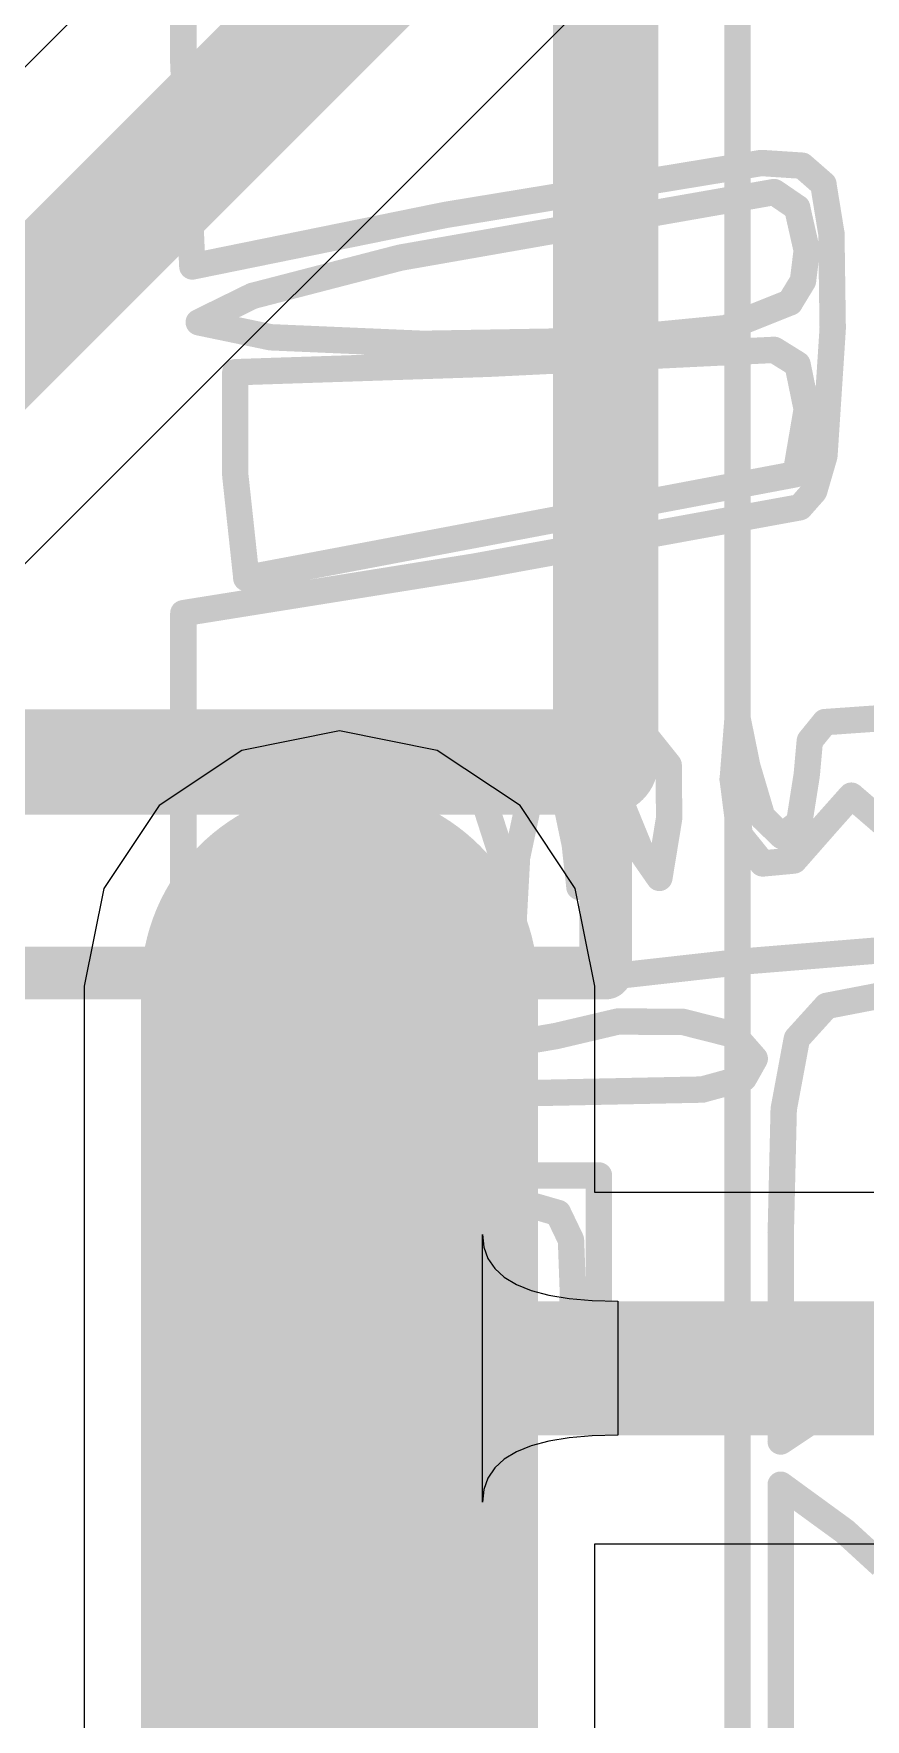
# Model space of a CAD drawing. Header units: inches. Extents: x 1.37 to 4.6, y 1.74 to 5.29.
# Drawn here: x 2.8247 to 2.8868, y 2.8017 to 2.9276 of the extents above; entities that cross this region are included whole.
import ezdxf

# ---------------------------------------------------------------- set-up
doc = ezdxf.new("R2010")
doc.units = ezdxf.units.IN
doc.header["$MEASUREMENT"] = 0
for name, color, linetype in [('BottomOverlay', 54, 'Continuous'), ('Mechanical13', 56, 'Continuous'), ('Mechanical15', 56, 'Continuous'), ('TopLayer', 1, 'Continuous'), ('TopOverlay', 2, 'Continuous'), ('TopPaste', 8, 'Continuous'), ('TopSolder', 216, 'Continuous')]:
    doc.layers.add(name, color=color, linetype=linetype)

# ---------------------------------------------------------------- blocks, each defined once
blk = doc.blocks.new('SOP_16_18')
at = {"layer": 'TopLayer'}
h = blk.add_hatch(color=1, dxfattribs=at)
edge = h.paths.add_edge_path()
edge.add_arc((0.13484, 0.175), 0.01083, 270, 450)
edge.add_line((0.13484, 0.18583), (0.07776, 0.18583))
edge.add_arc((0.07776, 0.175), 0.01083, 90, 270)
edge.add_line((0.07776, 0.16417), (0.13484, 0.16417))
at = {"layer": 'TopPaste'}
h = blk.add_hatch(color=8, dxfattribs=at)
edge = h.paths.add_edge_path()
edge.add_arc((0.13484, 0.175), 0.01083, 270, 450)
edge.add_line((0.13484, 0.18583), (0.07776, 0.18583))
edge.add_arc((0.07776, 0.175), 0.01083, 90, 270)
edge.add_line((0.07776, 0.16417), (0.13484, 0.16417))
at = {"layer": 'TopSolder'}
h = blk.add_hatch(color=216, dxfattribs=at)
edge = h.paths.add_edge_path()
edge.add_arc((0.13484, 0.175), 0.01483, 270, 450)
edge.add_line((0.13484, 0.18983), (0.07776, 0.18983))
edge.add_arc((0.07776, 0.175), 0.01483, 90, 270)
edge.add_line((0.07776, 0.16017), (0.13484, 0.16017))
at = {"layer": 'Mechanical13', "const_width": 0.00394}
for points in [[(0.07677, 0.19488), (-0.07677, 0.19488)], [(0.07677, -0.19488), (0.07677, 0.19488)]]:
    blk.add_lwpolyline(points, dxfattribs=at)
at = {"layer": 'Mechanical13', "const_width": 0.00197}
blk.add_lwpolyline([(0.07579, 0.19488, 1), (0.07776, 0.19488, 1)], format="xyb", close=True, dxfattribs=at)
blk.add_lwpolyline([(0.07579, 0.19488, 1), (0.07776, 0.19488, 1)], format="xyb", close=True, dxfattribs=at)
at = {"layer": 'Mechanical15', "const_width": 0.00197}
blk.add_lwpolyline([(0.15, 0.20472), (-0.15, 0.20472)], dxfattribs=at)
at = {"layer": 'TopOverlay', "const_width": 0.00787}
for points in [[(0.06102, 0.19488), (-0.06102, 0.19488)], [(0.06102, -0.19488), (0.06102, 0.19488)]]:
    blk.add_lwpolyline(points, dxfattribs=at)
at = {"layer": 'TopOverlay', "const_width": 0.00394}
blk.add_lwpolyline([(0.05906, 0.19488, 1), (0.06299, 0.19488, 1)], format="xyb", close=True, dxfattribs=at)
blk.add_lwpolyline([(0.05906, 0.19488, 1), (0.06299, 0.19488, 1)], format="xyb", close=True, dxfattribs=at)

msp = doc.modelspace()

# ---------------------------------------------------------------- linework, layer by layer
at = {"layer": 'BottomOverlay', "const_width": 0.00197}
for points in [[(2.83589, 2.92537), (2.83589, 2.94051)], [(2.83589, 2.92537), (2.83656, 2.91022)], [(2.85548, 2.91407), (2.87906, 2.91795)], [(2.87906, 2.91795), (2.88212, 2.91775)], [(2.88212, 2.91775), (2.8837, 2.91637)], [(2.8521, 2.91088), (2.88003, 2.91578)], [(2.88003, 2.91578), (2.88174, 2.91461)], [(2.8837, 2.91637), (2.8843, 2.91268)], [(2.88174, 2.91461), (2.88246, 2.91143)], [(2.83656, 2.91022), (2.85548, 2.91407)], [(2.8843, 2.91268), (2.8844, 2.90558)], [(2.84106, 2.90802), (2.8521, 2.91088)], [(2.88218, 2.90914), (2.88246, 2.91143)], [(2.8812, 2.90753), (2.88218, 2.90914)], [(2.83704, 2.90605), (2.84106, 2.90802)], [(2.87639, 2.90561), (2.8812, 2.90753)], [(2.83704, 2.90605), (2.84242, 2.90493)], [(2.86662, 2.90466), (2.87639, 2.90561)], [(2.88378, 2.89607), (2.8844, 2.90558)], [(2.84242, 2.90493), (2.85379, 2.90444)], [(2.85379, 2.90444), (2.86662, 2.90466)], [(2.83977, 2.90232), (2.85869, 2.90295)], [(2.85869, 2.90295), (2.88003, 2.90399)], [(2.88003, 2.90399), (2.88177, 2.90291)], [(2.88177, 2.90291), (2.88246, 2.89955)], [(2.83977, 2.89463), (2.83977, 2.90232)], [(2.88163, 2.8947), (2.88246, 2.89955)], [(2.88301, 2.89343), (2.88378, 2.89607)], [(2.83977, 2.89463), (2.8406, 2.88694)], [(2.86111, 2.89082), (2.88163, 2.8947)], [(2.88195, 2.89223), (2.88301, 2.89343)], [(2.85769, 2.88781), (2.88195, 2.89223)], [(2.8406, 2.88694), (2.86111, 2.89082)], [(2.83589, 2.88432), (2.85769, 2.88781)], [(2.83589, 2.86889), (2.83589, 2.88432)], [(2.87693, 2.8719), (2.87729, 2.87645)], [(2.87729, 2.87645), (2.87802, 2.87287)], [(2.88382, 2.87618), (2.89119, 2.8767)], [(2.88269, 2.87479), (2.88382, 2.87618)], [(2.86014, 2.87336), (2.86692, 2.87486)], [(2.86692, 2.87486), (2.87066, 2.87483)], [(2.87066, 2.87483), (2.87215, 2.87297)], [(2.88246, 2.87224), (2.88269, 2.87479)], [(2.85671, 2.87224), (2.86014, 2.87336)], [(2.87215, 2.87297), (2.87218, 2.86899)], [(2.87802, 2.87287), (2.87914, 2.86909)], [(2.85619, 2.87185), (2.85671, 2.87224)], [(2.85619, 2.87185), (2.85662, 2.87164)], [(2.85662, 2.87164), (2.85848, 2.86992)], [(2.87693, 2.8719), (2.87746, 2.86773)], [(2.8819, 2.86869), (2.88246, 2.87224)], [(2.86161, 2.8698), (2.86303, 2.8713)], [(2.86303, 2.8713), (2.86442, 2.87043)], [(2.86442, 2.87043), (2.86513, 2.86705)], [(2.86686, 2.86656), (2.86846, 2.87045)], [(2.86846, 2.87045), (2.87005, 2.86656)], [(2.88396, 2.86863), (2.88579, 2.87069)], [(2.88579, 2.87069), (2.88818, 2.86863)], [(2.83589, 2.85345), (2.83589, 2.86889)], [(2.85848, 2.86992), (2.85972, 2.86608)], [(2.86082, 2.86608), (2.86161, 2.8698)], [(2.87145, 2.86454), (2.87218, 2.86899)], [(2.87914, 2.86909), (2.88061, 2.86767)], [(2.87746, 2.86773), (2.87916, 2.86562)], [(2.88061, 2.86767), (2.8819, 2.86869)], [(2.88151, 2.86584), (2.88396, 2.86863)], [(2.86513, 2.86705), (2.86548, 2.86387)], [(2.86548, 2.86387), (2.86686, 2.86656)], [(2.87005, 2.86656), (2.87145, 2.86454)], [(2.85972, 2.86608), (2.86053, 2.86074)], [(2.86053, 2.86074), (2.86082, 2.86608)], [(2.87916, 2.86562), (2.88151, 2.86584)], [(2.87823, 2.85834), (2.91137, 2.86105)], [(2.84511, 2.85463), (2.87823, 2.85834)], [(2.88172, 2.85253), (2.88394, 2.85498)], [(2.88394, 2.85498), (2.88788, 2.85574)], [(2.83589, 2.85345), (2.84511, 2.85463)], [(2.86374, 2.85273), (2.86834, 2.85381)], [(2.86834, 2.85381), (2.87319, 2.85379)], [(2.87319, 2.85379), (2.87702, 2.85282)], [(2.84918, 2.85022), (2.86374, 2.85273)], [(2.87702, 2.85282), (2.87858, 2.85104)], [(2.88074, 2.84727), (2.88172, 2.85253)], [(2.84268, 2.84932), (2.84918, 2.85022)], [(2.87776, 2.84958), (2.87858, 2.85104)], [(2.84136, 2.84902), (2.84268, 2.84932)], [(2.84136, 2.84902), (2.84145, 2.84881)], [(2.84145, 2.84881), (2.85772, 2.84838)], [(2.85772, 2.84838), (2.87465, 2.84873)], [(2.87465, 2.84873), (2.87776, 2.84958)], [(2.88052, 2.83803), (2.88074, 2.84727)], [(2.84559, 2.84231), (2.85626, 2.84231)], [(2.84559, 2.83358), (2.84559, 2.84231)], [(2.85626, 2.84231), (2.86693, 2.84231)], [(2.86693, 2.83358), (2.86693, 2.84231)], [(2.84864, 2.83951), (2.85123, 2.84026)], [(2.84864, 2.83951), (2.85123, 2.84026)], [(2.85123, 2.84026), (2.85626, 2.84037)], [(2.85123, 2.84026), (2.85626, 2.84037)], [(2.85626, 2.84037), (2.86129, 2.84026)], [(2.85626, 2.84037), (2.86129, 2.84026)], [(2.86129, 2.84026), (2.86388, 2.83951)], [(2.86129, 2.84026), (2.86388, 2.83951)], [(2.84767, 2.83749), (2.84864, 2.83951)], [(2.84767, 2.83749), (2.84864, 2.83951)], [(2.86388, 2.83951), (2.86485, 2.83749)], [(2.86388, 2.83951), (2.86485, 2.83749)], [(2.84753, 2.83358), (2.84767, 2.83749)], [(2.84753, 2.83358), (2.84767, 2.83749)], [(2.86485, 2.83749), (2.86499, 2.83358)], [(2.86485, 2.83749), (2.86499, 2.83358)], [(2.88052, 2.82244), (2.88052, 2.83803)], [(2.84559, 2.82485), (2.84559, 2.83358)], [(2.84753, 2.83358), (2.84767, 2.82967)], [(2.84753, 2.83358), (2.84767, 2.82967)], [(2.86485, 2.82967), (2.86499, 2.83358)], [(2.86485, 2.82967), (2.86499, 2.83358)], [(2.86693, 2.82485), (2.86693, 2.83358)], [(2.88716, 2.82732), (2.88857, 2.83017)], [(2.84767, 2.82967), (2.84864, 2.82765)], [(2.84767, 2.82967), (2.84864, 2.82765)], [(2.86388, 2.82765), (2.86485, 2.82967)], [(2.86388, 2.82765), (2.86485, 2.82967)], [(2.84864, 2.82765), (2.85123, 2.8269)], [(2.84864, 2.82765), (2.85123, 2.8269)], [(2.86129, 2.8269), (2.86388, 2.82765)], [(2.86129, 2.8269), (2.86388, 2.82765)], [(2.88488, 2.82533), (2.88716, 2.82732)], [(2.85123, 2.8269), (2.85626, 2.82679)], [(2.85123, 2.8269), (2.85626, 2.82679)], [(2.85626, 2.82679), (2.86129, 2.8269)], [(2.85626, 2.82679), (2.86129, 2.8269)], [(2.84559, 2.82485), (2.85626, 2.82485)], [(2.85626, 2.82485), (2.86693, 2.82485)], [(2.88052, 2.82244), (2.88488, 2.82533)], [(2.88052, 2.81921), (2.88531, 2.81572)], [(2.88052, 2.78613), (2.88052, 2.81921)], [(2.88531, 2.81572), (2.88805, 2.81321)]]:
    msp.add_lwpolyline(points, dxfattribs=at)
at = {"layer": 'BottomOverlay', "const_width": 0.000984}
for points in [[(2.8354, 2.92537, 1), (2.83638, 2.92537, 1)], [(2.8354, 2.92537, 1), (2.83638, 2.92537, 1)], [(2.87857, 2.91795, 1), (2.87955, 2.91795, 1)], [(2.87857, 2.91795, 1), (2.87955, 2.91795, 1)], [(2.88162, 2.91775, 1), (2.88261, 2.91775, 1)], [(2.88162, 2.91775, 1), (2.88261, 2.91775, 1)], [(2.87954, 2.91578, 1), (2.88052, 2.91578, 1)], [(2.87954, 2.91578, 1), (2.88052, 2.91578, 1)], [(2.88321, 2.91637, 1), (2.8842, 2.91637, 1)], [(2.88321, 2.91637, 1), (2.8842, 2.91637, 1)], [(2.88125, 2.91461, 1), (2.88224, 2.91461, 1)], [(2.88125, 2.91461, 1), (2.88224, 2.91461, 1)], [(2.85499, 2.91407, 1), (2.85597, 2.91407, 1)], [(2.85499, 2.91407, 1), (2.85597, 2.91407, 1)], [(2.88381, 2.91268, 1), (2.8848, 2.91268, 1)], [(2.88381, 2.91268, 1), (2.8848, 2.91268, 1)], [(2.85161, 2.91088, 1), (2.8526, 2.91088, 1)], [(2.85161, 2.91088, 1), (2.8526, 2.91088, 1)], [(2.88196, 2.91143, 1), (2.88295, 2.91143, 1)], [(2.88196, 2.91143, 1), (2.88295, 2.91143, 1)], [(2.83607, 2.91022, 1), (2.83706, 2.91022, 1)], [(2.83607, 2.91022, 1), (2.83706, 2.91022, 1)], [(2.88168, 2.90914, 1), (2.88267, 2.90914, 1)], [(2.88168, 2.90914, 1), (2.88267, 2.90914, 1)], [(2.84056, 2.90802, 1), (2.84155, 2.90802, 1)], [(2.84056, 2.90802, 1), (2.84155, 2.90802, 1)], [(2.88071, 2.90753, 1), (2.8817, 2.90753, 1)], [(2.88071, 2.90753, 1), (2.8817, 2.90753, 1)], [(2.83655, 2.90605, 1), (2.83753, 2.90605, 1)], [(2.83655, 2.90605, 1), (2.83753, 2.90605, 1)], [(2.8759, 2.90561, 1), (2.87688, 2.90561, 1)], [(2.8759, 2.90561, 1), (2.87688, 2.90561, 1)], [(2.8839, 2.90558, 1), (2.88489, 2.90558, 1)], [(2.8839, 2.90558, 1), (2.88489, 2.90558, 1)], [(2.84193, 2.90493, 1), (2.84291, 2.90493, 1)], [(2.84193, 2.90493, 1), (2.84291, 2.90493, 1)], [(2.8533, 2.90444, 1), (2.85428, 2.90444, 1)], [(2.8533, 2.90444, 1), (2.85428, 2.90444, 1)], [(2.86613, 2.90466, 1), (2.86711, 2.90466, 1)], [(2.86613, 2.90466, 1), (2.86711, 2.90466, 1)], [(2.8582, 2.90295, 1), (2.85918, 2.90295, 1)], [(2.8582, 2.90295, 1), (2.85918, 2.90295, 1)], [(2.87954, 2.90399, 1), (2.88052, 2.90399, 1)], [(2.87954, 2.90399, 1), (2.88052, 2.90399, 1)], [(2.88128, 2.90291, 1), (2.88226, 2.90291, 1)], [(2.88128, 2.90291, 1), (2.88226, 2.90291, 1)], [(2.83928, 2.90232, 1), (2.84026, 2.90232, 1)], [(2.83928, 2.90232, 1), (2.84026, 2.90232, 1)], [(2.88196, 2.89955, 1), (2.88295, 2.89955, 1)], [(2.88196, 2.89955, 1), (2.88295, 2.89955, 1)], [(2.88329, 2.89607, 1), (2.88427, 2.89607, 1)], [(2.88329, 2.89607, 1), (2.88427, 2.89607, 1)], [(2.83928, 2.89463, 1), (2.84026, 2.89463, 1)], [(2.83928, 2.89463, 1), (2.84026, 2.89463, 1)], [(2.88114, 2.8947, 1), (2.88212, 2.8947, 1)], [(2.88114, 2.8947, 1), (2.88212, 2.8947, 1)], [(2.88252, 2.89343, 1), (2.8835, 2.89343, 1)], [(2.88252, 2.89343, 1), (2.8835, 2.89343, 1)], [(2.88146, 2.89223, 1), (2.88244, 2.89223, 1)], [(2.88146, 2.89223, 1), (2.88244, 2.89223, 1)], [(2.86062, 2.89082, 1), (2.8616, 2.89082, 1)], [(2.86062, 2.89082, 1), (2.8616, 2.89082, 1)], [(2.8572, 2.88781, 1), (2.85819, 2.88781, 1)], [(2.8572, 2.88781, 1), (2.85819, 2.88781, 1)], [(2.8401, 2.88694, 1), (2.84109, 2.88694, 1)], [(2.8401, 2.88694, 1), (2.84109, 2.88694, 1)], [(2.8354, 2.88432, 1), (2.83638, 2.88432, 1)], [(2.8354, 2.88432, 1), (2.83638, 2.88432, 1)], [(2.8768, 2.87645, 1), (2.87779, 2.87645, 1)], [(2.8768, 2.87645, 1), (2.87779, 2.87645, 1)], [(2.88332, 2.87618, 1), (2.88431, 2.87618, 1)], [(2.88332, 2.87618, 1), (2.88431, 2.87618, 1)], [(2.86643, 2.87486, 1), (2.86741, 2.87486, 1)], [(2.86643, 2.87486, 1), (2.86741, 2.87486, 1)], [(2.87017, 2.87483, 1), (2.87115, 2.87483, 1)], [(2.87017, 2.87483, 1), (2.87115, 2.87483, 1)], [(2.8822, 2.87479, 1), (2.88318, 2.87479, 1)], [(2.8822, 2.87479, 1), (2.88318, 2.87479, 1)], [(2.85965, 2.87336, 1), (2.86063, 2.87336, 1)], [(2.85965, 2.87336, 1), (2.86063, 2.87336, 1)], [(2.87165, 2.87297, 1), (2.87264, 2.87297, 1)], [(2.87165, 2.87297, 1), (2.87264, 2.87297, 1)], [(2.87753, 2.87287, 1), (2.87852, 2.87287, 1)], [(2.87753, 2.87287, 1), (2.87852, 2.87287, 1)], [(2.85569, 2.87185, 1), (2.85668, 2.87185, 1)], [(2.85569, 2.87185, 1), (2.85668, 2.87185, 1)], [(2.85613, 2.87164, 1), (2.85711, 2.87164, 1)], [(2.85613, 2.87164, 1), (2.85711, 2.87164, 1)], [(2.85621, 2.87224, 1), (2.8572, 2.87224, 1)], [(2.85621, 2.87224, 1), (2.8572, 2.87224, 1)], [(2.87643, 2.8719, 1), (2.87742, 2.8719, 1)], [(2.87643, 2.8719, 1), (2.87742, 2.8719, 1)], [(2.88196, 2.87224, 1), (2.88295, 2.87224, 1)], [(2.88196, 2.87224, 1), (2.88295, 2.87224, 1)], [(2.86254, 2.8713, 1), (2.86353, 2.8713, 1)], [(2.86254, 2.8713, 1), (2.86353, 2.8713, 1)], [(2.86393, 2.87043, 1), (2.86492, 2.87043, 1)], [(2.86393, 2.87043, 1), (2.86492, 2.87043, 1)], [(2.86796, 2.87045, 1), (2.86895, 2.87045, 1)], [(2.86796, 2.87045, 1), (2.86895, 2.87045, 1)], [(2.8853, 2.87069, 1), (2.88628, 2.87069, 1)], [(2.8853, 2.87069, 1), (2.88628, 2.87069, 1)], [(2.8354, 2.86889, 1), (2.83638, 2.86889, 1)], [(2.8354, 2.86889, 1), (2.83638, 2.86889, 1)], [(2.85799, 2.86992, 1), (2.85897, 2.86992, 1)], [(2.85799, 2.86992, 1), (2.85897, 2.86992, 1)], [(2.86112, 2.8698, 1), (2.86211, 2.8698, 1)], [(2.86112, 2.8698, 1), (2.86211, 2.8698, 1)], [(2.87168, 2.86899, 1), (2.87267, 2.86899, 1)], [(2.87168, 2.86899, 1), (2.87267, 2.86899, 1)], [(2.87865, 2.86909, 1), (2.87963, 2.86909, 1)], [(2.87865, 2.86909, 1), (2.87963, 2.86909, 1)], [(2.87696, 2.86773, 1), (2.87795, 2.86773, 1)], [(2.87696, 2.86773, 1), (2.87795, 2.86773, 1)], [(2.88012, 2.86767, 1), (2.88111, 2.86767, 1)], [(2.88012, 2.86767, 1), (2.88111, 2.86767, 1)], [(2.88141, 2.86869, 1), (2.8824, 2.86869, 1)], [(2.88141, 2.86869, 1), (2.8824, 2.86869, 1)], [(2.88347, 2.86863, 1), (2.88445, 2.86863, 1)], [(2.88347, 2.86863, 1), (2.88445, 2.86863, 1)], [(2.86464, 2.86705, 1), (2.86562, 2.86705, 1)], [(2.86464, 2.86705, 1), (2.86562, 2.86705, 1)], [(2.86637, 2.86656, 1), (2.86735, 2.86656, 1)], [(2.86637, 2.86656, 1), (2.86735, 2.86656, 1)], [(2.86956, 2.86656, 1), (2.87054, 2.86656, 1)], [(2.86956, 2.86656, 1), (2.87054, 2.86656, 1)], [(2.85923, 2.86608, 1), (2.86022, 2.86608, 1)], [(2.85923, 2.86608, 1), (2.86022, 2.86608, 1)], [(2.86033, 2.86608, 1), (2.86131, 2.86608, 1)], [(2.86033, 2.86608, 1), (2.86131, 2.86608, 1)], [(2.87867, 2.86562, 1), (2.87965, 2.86562, 1)], [(2.87867, 2.86562, 1), (2.87965, 2.86562, 1)], [(2.88102, 2.86584, 1), (2.882, 2.86584, 1)], [(2.88102, 2.86584, 1), (2.882, 2.86584, 1)], [(2.86498, 2.86387, 1), (2.86597, 2.86387, 1)], [(2.86498, 2.86387, 1), (2.86597, 2.86387, 1)], [(2.87096, 2.86454, 1), (2.87194, 2.86454, 1)], [(2.87096, 2.86454, 1), (2.87194, 2.86454, 1)], [(2.86004, 2.86074, 1), (2.86102, 2.86074, 1)], [(2.86004, 2.86074, 1), (2.86102, 2.86074, 1)], [(2.87774, 2.85834, 1), (2.87872, 2.85834, 1)], [(2.87774, 2.85834, 1), (2.87872, 2.85834, 1)], [(2.88345, 2.85498, 1), (2.88444, 2.85498, 1)], [(2.88345, 2.85498, 1), (2.88444, 2.85498, 1)], [(2.84461, 2.85463, 1), (2.8456, 2.85463, 1)], [(2.84461, 2.85463, 1), (2.8456, 2.85463, 1)], [(2.86785, 2.85381, 1), (2.86884, 2.85381, 1)], [(2.86785, 2.85381, 1), (2.86884, 2.85381, 1)], [(2.8727, 2.85379, 1), (2.87368, 2.85379, 1)], [(2.8727, 2.85379, 1), (2.87368, 2.85379, 1)], [(2.8354, 2.85345, 1), (2.83638, 2.85345, 1)], [(2.8354, 2.85345, 1), (2.83638, 2.85345, 1)], [(2.86324, 2.85273, 1), (2.86423, 2.85273, 1)], [(2.86324, 2.85273, 1), (2.86423, 2.85273, 1)], [(2.87653, 2.85282, 1), (2.87751, 2.85282, 1)], [(2.87653, 2.85282, 1), (2.87751, 2.85282, 1)], [(2.88123, 2.85253, 1), (2.88222, 2.85253, 1)], [(2.88123, 2.85253, 1), (2.88222, 2.85253, 1)], [(2.84869, 2.85022, 1), (2.84968, 2.85022, 1)], [(2.84869, 2.85022, 1), (2.84968, 2.85022, 1)], [(2.87808, 2.85104, 1), (2.87907, 2.85104, 1)], [(2.87808, 2.85104, 1), (2.87907, 2.85104, 1)], [(2.84087, 2.84902, 1), (2.84185, 2.84902, 1)], [(2.84087, 2.84902, 1), (2.84185, 2.84902, 1)], [(2.84096, 2.84881, 1), (2.84194, 2.84881, 1)], [(2.84096, 2.84881, 1), (2.84194, 2.84881, 1)], [(2.84218, 2.84932, 1), (2.84317, 2.84932, 1)], [(2.84218, 2.84932, 1), (2.84317, 2.84932, 1)], [(2.87416, 2.84873, 1), (2.87515, 2.84873, 1)], [(2.87416, 2.84873, 1), (2.87515, 2.84873, 1)], [(2.87726, 2.84958, 1), (2.87825, 2.84958, 1)], [(2.87726, 2.84958, 1), (2.87825, 2.84958, 1)], [(2.85723, 2.84838, 1), (2.85821, 2.84838, 1)], [(2.85723, 2.84838, 1), (2.85821, 2.84838, 1)], [(2.88025, 2.84727, 1), (2.88123, 2.84727, 1)], [(2.88025, 2.84727, 1), (2.88123, 2.84727, 1)], [(2.8451, 2.84231, 1), (2.84608, 2.84231, 1)], [(2.8451, 2.84231, 1), (2.84608, 2.84231, 1)], [(2.85577, 2.84231, 1), (2.85675, 2.84231, 1)], [(2.85577, 2.84231, 1), (2.85675, 2.84231, 1)], [(2.86644, 2.84231, 1), (2.86743, 2.84231, 1)], [(2.86644, 2.84231, 1), (2.86743, 2.84231, 1)], [(2.85074, 2.84026, 1), (2.85173, 2.84026, 1)], [(2.85074, 2.84026, 1), (2.85173, 2.84026, 1)], [(2.85074, 2.84026, 1), (2.85173, 2.84026, 1)], [(2.85074, 2.84026, 1), (2.85173, 2.84026, 1)], [(2.85577, 2.84037, 1), (2.85675, 2.84037, 1)], [(2.85577, 2.84037, 1), (2.85675, 2.84037, 1)], [(2.85577, 2.84037, 1), (2.85675, 2.84037, 1)], [(2.85577, 2.84037, 1), (2.85675, 2.84037, 1)], [(2.8608, 2.84026, 1), (2.86178, 2.84026, 1)], [(2.8608, 2.84026, 1), (2.86178, 2.84026, 1)], [(2.8608, 2.84026, 1), (2.86178, 2.84026, 1)], [(2.8608, 2.84026, 1), (2.86178, 2.84026, 1)], [(2.84815, 2.83951, 1), (2.84913, 2.83951, 1)], [(2.84815, 2.83951, 1), (2.84913, 2.83951, 1)], [(2.84815, 2.83951, 1), (2.84913, 2.83951, 1)], [(2.84815, 2.83951, 1), (2.84913, 2.83951, 1)], [(2.86339, 2.83951, 1), (2.86438, 2.83951, 1)], [(2.86339, 2.83951, 1), (2.86438, 2.83951, 1)], [(2.86339, 2.83951, 1), (2.86438, 2.83951, 1)], [(2.86339, 2.83951, 1), (2.86438, 2.83951, 1)], [(2.84718, 2.83749, 1), (2.84817, 2.83749, 1)], [(2.84718, 2.83749, 1), (2.84817, 2.83749, 1)], [(2.84718, 2.83749, 1), (2.84817, 2.83749, 1)], [(2.84718, 2.83749, 1), (2.84817, 2.83749, 1)], [(2.86436, 2.83749, 1), (2.86534, 2.83749, 1)], [(2.86436, 2.83749, 1), (2.86534, 2.83749, 1)], [(2.86436, 2.83749, 1), (2.86534, 2.83749, 1)], [(2.86436, 2.83749, 1), (2.86534, 2.83749, 1)], [(2.88002, 2.83803, 1), (2.88101, 2.83803, 1)], [(2.88002, 2.83803, 1), (2.88101, 2.83803, 1)], [(2.8451, 2.83358, 1), (2.84608, 2.83358, 1)], [(2.8451, 2.83358, 1), (2.84608, 2.83358, 1)], [(2.84704, 2.83358, 1), (2.84802, 2.83358, 1)], [(2.84704, 2.83358, 1), (2.84802, 2.83358, 1)], [(2.84704, 2.83358, 1), (2.84802, 2.83358, 1)], [(2.84704, 2.83358, 1), (2.84802, 2.83358, 1)], [(2.8645, 2.83358, 1), (2.86549, 2.83358, 1)], [(2.8645, 2.83358, 1), (2.86549, 2.83358, 1)], [(2.8645, 2.83358, 1), (2.86549, 2.83358, 1)], [(2.8645, 2.83358, 1), (2.86549, 2.83358, 1)], [(2.86644, 2.83358, 1), (2.86743, 2.83358, 1)], [(2.86644, 2.83358, 1), (2.86743, 2.83358, 1)], [(2.84718, 2.82967, 1), (2.84817, 2.82967, 1)], [(2.84718, 2.82967, 1), (2.84817, 2.82967, 1)], [(2.84718, 2.82967, 1), (2.84817, 2.82967, 1)], [(2.84718, 2.82967, 1), (2.84817, 2.82967, 1)], [(2.86436, 2.82967, 1), (2.86534, 2.82967, 1)], [(2.86436, 2.82967, 1), (2.86534, 2.82967, 1)], [(2.86436, 2.82967, 1), (2.86534, 2.82967, 1)], [(2.86436, 2.82967, 1), (2.86534, 2.82967, 1)], [(2.84815, 2.82765, 1), (2.84913, 2.82765, 1)], [(2.84815, 2.82765, 1), (2.84913, 2.82765, 1)], [(2.84815, 2.82765, 1), (2.84913, 2.82765, 1)], [(2.84815, 2.82765, 1), (2.84913, 2.82765, 1)], [(2.86339, 2.82765, 1), (2.86438, 2.82765, 1)], [(2.86339, 2.82765, 1), (2.86438, 2.82765, 1)], [(2.86339, 2.82765, 1), (2.86438, 2.82765, 1)], [(2.86339, 2.82765, 1), (2.86438, 2.82765, 1)], [(2.88667, 2.82732, 1), (2.88765, 2.82732, 1)], [(2.88667, 2.82732, 1), (2.88765, 2.82732, 1)], [(2.85074, 2.8269, 1), (2.85173, 2.8269, 1)], [(2.85074, 2.8269, 1), (2.85173, 2.8269, 1)], [(2.85074, 2.8269, 1), (2.85173, 2.8269, 1)], [(2.85074, 2.8269, 1), (2.85173, 2.8269, 1)], [(2.85577, 2.82679, 1), (2.85675, 2.82679, 1)], [(2.85577, 2.82679, 1), (2.85675, 2.82679, 1)], [(2.85577, 2.82679, 1), (2.85675, 2.82679, 1)], [(2.85577, 2.82679, 1), (2.85675, 2.82679, 1)], [(2.8608, 2.8269, 1), (2.86178, 2.8269, 1)], [(2.8608, 2.8269, 1), (2.86178, 2.8269, 1)], [(2.8608, 2.8269, 1), (2.86178, 2.8269, 1)], [(2.8608, 2.8269, 1), (2.86178, 2.8269, 1)], [(2.8451, 2.82485, 1), (2.84608, 2.82485, 1)], [(2.8451, 2.82485, 1), (2.84608, 2.82485, 1)], [(2.85577, 2.82485, 1), (2.85675, 2.82485, 1)], [(2.85577, 2.82485, 1), (2.85675, 2.82485, 1)], [(2.86644, 2.82485, 1), (2.86743, 2.82485, 1)], [(2.86644, 2.82485, 1), (2.86743, 2.82485, 1)], [(2.88439, 2.82533, 1), (2.88537, 2.82533, 1)], [(2.88439, 2.82533, 1), (2.88537, 2.82533, 1)], [(2.88002, 2.82244, 1), (2.88101, 2.82244, 1)], [(2.88002, 2.82244, 1), (2.88101, 2.82244, 1)], [(2.88002, 2.81921, 1), (2.88101, 2.81921, 1)], [(2.88002, 2.81921, 1), (2.88101, 2.81921, 1)], [(2.88481, 2.81572, 1), (2.8858, 2.81572, 1)], [(2.88481, 2.81572, 1), (2.8858, 2.81572, 1)]]:
    msp.add_lwpolyline(points, format="xyb", close=True, dxfattribs=at)
at = {"layer": 'TopLayer'}
for p, q in [((2.87943, 2.98051), (2.78828, 2.88936)), ((2.81068, 2.87464), (2.89959, 2.96354)), ((2.84756, 2.87552), (2.84026, 2.87407)), ((2.85485, 2.87407), (2.84756, 2.87552)), ((2.84026, 2.87407), (2.83408, 2.86994)), ((2.86104, 2.86994), (2.85485, 2.87407)), ((2.83408, 2.86994), (2.82994, 2.86375)), ((2.86517, 2.86375), (2.86104, 2.86994)), ((2.82994, 2.86375), (2.82849, 2.85646)), ((2.86662, 2.85646), (2.86517, 2.86375)), ((2.82849, 2.85646), (2.82849, 2.79937)), ((2.86662, 2.84104), (2.86662, 2.85646)), ((2.89409, 2.84104), (2.86662, 2.84104)), ((2.85824, 2.81791), (2.85824, 2.83791)), ((2.85824, 2.83791), (2.85834, 2.83696)), ((2.85834, 2.83696), (2.85864, 2.83611)), ((2.85864, 2.83611), (2.85915, 2.83536)), ((2.85915, 2.83536), (2.85986, 2.83471)), ((2.85986, 2.83471), (2.86077, 2.83416)), ((2.86077, 2.83416), (2.86188, 2.83371)), ((2.86188, 2.83371), (2.8632, 2.83336)), ((2.8632, 2.83336), (2.86471, 2.83311)), ((2.86471, 2.83311), (2.86643, 2.83296)), ((2.86643, 2.83296), (2.86836, 2.83291)), ((2.86836, 2.83291), (2.86836, 2.82291)), ((2.86188, 2.82211), (2.86077, 2.82166)), ((2.8632, 2.82246), (2.86188, 2.82211)), ((2.86471, 2.82271), (2.8632, 2.82246)), ((2.86643, 2.82286), (2.86471, 2.82271)), ((2.86836, 2.82291), (2.86643, 2.82286)), ((2.85986, 2.82111), (2.85915, 2.82046)), ((2.86077, 2.82166), (2.85986, 2.82111)), ((2.85864, 2.81971), (2.85834, 2.81886)), ((2.85915, 2.82046), (2.85864, 2.81971)), ((2.85834, 2.81886), (2.85824, 2.81791)), ((2.86662, 2.79937), (2.86662, 2.81479)), ((2.86662, 2.81479), (2.89409, 2.81479))]:
    msp.add_line(p, q, dxfattribs=at)
at = {"layer": 'TopLayer', "const_width": 0.01}
for points in [[(2.79756, 2.88007), (2.89256, 2.97507)], [(2.84756, 2.82791), (2.9154, 2.82791)]]:
    msp.add_lwpolyline(points, dxfattribs=at)
at = {"layer": 'TopLayer', "const_width": 0.005}
msp.add_lwpolyline([(2.84506, 2.82791, 1), (2.85006, 2.82791, 1)], format="xyb", close=True, dxfattribs=at)

# ---------------------------------------------------------------- block references
at = {"rotation": 270}
msp.add_blockref('SOP_16_18', (2.67256, 2.93421), dxfattribs=at)

doc.saveas('drawing.dxf')
